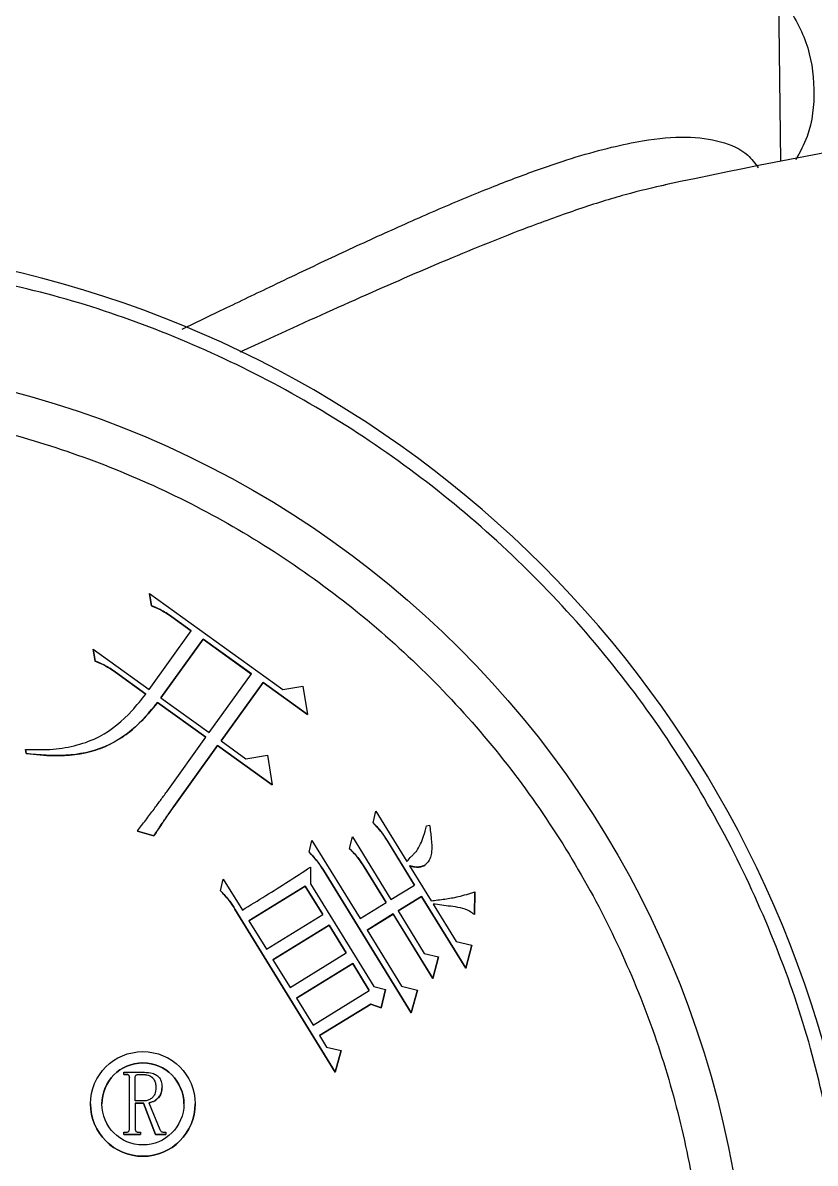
# Model space of a CAD drawing. Header units: millimetres. Extents: x 2251 to 4395, y 932 to 2449.
# Drawn here: x 3703.1 to 3760.5, y 2224.1 to 2306.7 of the extents above; entities that cross this region are included whole.
import ezdxf

# ---------------------------------------------------------------- set-up
doc = ezdxf.new("R2010")
doc.units = ezdxf.units.MM

msp = doc.modelspace()

# ---------------------------------------------------------------- linework, layer by layer
at = {"color": 7, "linetype": 'Continuous', "lineweight": 25}
for p, q in [((3758.063, 2296.668), (3757.692, 2325.033)), ((3749.411, 2294.897), (3749.609, 2294.933)), ((3712.446, 2264.461), (3712.303, 2265.335)), ((3712.303, 2265.335), (3721.965, 2258.392)), ((3712.303, 2265.335), (3712.303, 2265.333)), ((3712.303, 2265.333), (3712.446, 2264.459)), ((3712.446, 2264.461), (3712.446, 2264.459)), ((3715.339, 2262.64), (3713.926, 2263.655)), ((3713.926, 2263.655), (3713.926, 2263.653)), ((3713.926, 2263.653), (3715.338, 2262.639)), ((3712.292, 2258.402), (3715.339, 2262.64)), ((3716.186, 2262.032), (3713.14, 2257.794)), ((3713.141, 2257.793), (3716.186, 2262.03)), ((3719.69, 2259.515), (3716.186, 2262.032)), ((3716.186, 2262.032), (3716.186, 2262.03)), ((3716.186, 2262.03), (3719.689, 2259.513)), ((3708.368, 2260.452), (3708.224, 2261.325)), ((3708.224, 2261.325), (3712.292, 2258.402)), ((3708.224, 2261.325), (3708.224, 2261.323)), ((3708.224, 2261.323), (3708.368, 2260.45)), ((3708.368, 2260.452), (3708.368, 2260.45)), ((3712.048, 2258.063), (3709.845, 2259.646)), ((3709.845, 2259.646), (3709.845, 2259.643)), ((3709.845, 2259.643), (3712.048, 2258.061)), ((3716.643, 2255.277), (3719.69, 2259.515)), ((3720.537, 2258.906), (3717.491, 2254.668)), ((3717.492, 2254.667), (3720.537, 2258.904)), ((3723.758, 2256.589), (3720.537, 2258.906)), ((3720.537, 2258.906), (3720.537, 2258.904)), ((3720.537, 2258.904), (3723.758, 2256.587)), ((3721.965, 2258.392), (3723.424, 2258.628)), ((3723.424, 2258.628), (3723.758, 2256.589)), ((3716.399, 2254.937), (3712.896, 2257.455)), ((3712.896, 2257.455), (3712.896, 2257.452)), ((3712.896, 2257.452), (3716.398, 2254.936)), ((3713.14, 2257.794), (3716.643, 2255.277)), ((3723.758, 2256.589), (3723.758, 2256.587)), ((3713.556, 2250.982), (3716.399, 2254.937)), ((3703.382, 2253.751), (3703.333, 2254.044)), ((3703.333, 2254.044), (3703.333, 2254.042)), ((3703.333, 2254.042), (3703.382, 2253.749)), ((3717.247, 2254.329), (3714.08, 2249.921)), ((3714.08, 2249.919), (3717.247, 2254.327)), ((3721.202, 2251.485), (3717.247, 2254.329)), ((3717.247, 2254.329), (3717.247, 2254.327)), ((3717.247, 2254.327), (3721.202, 2251.483)), ((3717.491, 2254.668), (3719.299, 2253.368)), ((3703.382, 2253.751), (3703.382, 2253.749)), ((3719.299, 2253.368), (3720.853, 2253.622)), ((3720.853, 2253.622), (3721.202, 2251.485)), ((3721.202, 2251.485), (3721.202, 2251.483)), ((3714.08, 2249.921), (3714.08, 2249.919)), ((3728.509, 2248.726), (3728.714, 2249.584)), ((3728.714, 2249.584), (3730.967, 2245.921)), ((3732.39, 2248.505), (3732.603, 2248.556)), ((3712.634, 2247.789), (3711.429, 2248.139)), ((3711.429, 2248.139), (3711.429, 2248.137)), ((3711.429, 2248.137), (3712.634, 2247.787)), ((3712.634, 2247.789), (3712.634, 2247.787)), ((3723.87, 2246.604), (3724.075, 2247.462)), ((3724.075, 2247.462), (3727.563, 2241.791)), ((3726.806, 2246.861), (3727.011, 2247.721)), ((3727.011, 2247.721), (3729.808, 2243.173)), ((3731.521, 2244.226), (3729.559, 2247.416)), ((3729.559, 2247.416), (3729.559, 2247.414)), ((3729.559, 2247.414), (3731.52, 2244.225)), ((3732.76, 2246.975), (3732.76, 2246.978)), ((3723.965, 2245.523), (3723.978, 2244.308)), ((3731.28, 2234.956), (3724.92, 2245.294)), ((3724.92, 2245.294), (3724.92, 2245.292)), ((3724.92, 2245.292), (3731.28, 2234.954)), ((3729.454, 2242.954), (3727.856, 2245.554)), ((3727.856, 2245.554), (3727.856, 2245.552)), ((3727.856, 2245.552), (3729.453, 2242.954)), ((3731.149, 2245.626), (3732.713, 2243.085)), ((3717.454, 2243.797), (3717.659, 2244.655)), ((3717.659, 2244.655), (3719.038, 2242.41)), ((3723.587, 2244.149), (3719.511, 2241.642)), ((3719.512, 2241.64), (3723.587, 2244.147)), ((3724.861, 2242.081), (3723.587, 2244.149)), ((3723.587, 2244.149), (3723.587, 2244.147)), ((3723.587, 2244.147), (3724.86, 2242.081)), ((3723.978, 2244.308), (3728.557, 2236.864)), ((3729.808, 2243.173), (3731.521, 2244.226)), ((3732.03, 2243.399), (3730.317, 2242.346)), ((3730.318, 2242.344), (3732.03, 2243.397)), ((3735.228, 2238.2), (3732.03, 2243.399)), ((3732.03, 2243.399), (3732.03, 2243.397)), ((3732.03, 2243.397), (3735.228, 2238.198)), ((3735.893, 2243.738), (3735.852, 2242.084)), ((3735.852, 2242.082), (3735.893, 2243.736)), ((3735.893, 2243.738), (3735.893, 2243.736)), ((3725.773, 2230.672), (3718.504, 2242.487)), ((3718.504, 2242.487), (3718.504, 2242.485)), ((3718.504, 2242.485), (3725.773, 2230.67)), ((3727.563, 2241.791), (3729.454, 2242.954)), ((3732.857, 2242.849), (3734.529, 2240.132)), ((3719.511, 2241.642), (3720.785, 2239.574)), ((3720.785, 2239.574), (3724.861, 2242.081)), ((3729.962, 2242.127), (3728.072, 2240.964)), ((3728.073, 2240.962), (3729.962, 2242.125)), ((3732.834, 2237.46), (3729.962, 2242.127)), ((3729.962, 2242.127), (3729.962, 2242.125)), ((3729.962, 2242.125), (3732.834, 2237.458)), ((3730.317, 2242.346), (3732.207, 2239.274)), ((3735.852, 2242.084), (3735.852, 2242.082)), ((3725.331, 2241.313), (3721.255, 2238.806)), ((3721.256, 2238.805), (3725.331, 2241.311)), ((3726.569, 2239.305), (3725.331, 2241.313)), ((3725.331, 2241.313), (3725.331, 2241.311)), ((3725.331, 2241.311), (3726.568, 2239.304)), ((3728.072, 2240.964), (3730.581, 2236.888)), ((3734.529, 2240.132), (3735.675, 2239.859)), ((3722.493, 2236.798), (3726.569, 2239.305)), ((3732.207, 2239.274), (3733.258, 2239.022)), ((3735.675, 2239.859), (3735.228, 2238.2)), ((3735.228, 2238.198), (3735.675, 2239.857)), ((3735.675, 2239.859), (3735.675, 2239.857)), ((3721.255, 2238.806), (3722.493, 2236.798)), ((3727.042, 2238.537), (3722.966, 2236.03)), ((3722.967, 2236.028), (3727.042, 2238.534)), ((3728.239, 2236.587), (3727.042, 2238.537)), ((3727.042, 2238.537), (3727.042, 2238.534)), ((3727.042, 2238.534), (3728.238, 2236.587)), ((3733.258, 2239.022), (3732.834, 2237.46)), ((3732.834, 2237.458), (3733.258, 2239.02)), ((3733.258, 2239.022), (3733.258, 2239.02)), ((3732.834, 2237.46), (3732.834, 2237.458)), ((3735.228, 2238.2), (3735.228, 2238.198)), ((3728.557, 2236.864), (3729.418, 2236.662)), ((3729.418, 2236.662), (3729.099, 2235.323)), ((3729.099, 2235.321), (3729.418, 2236.659)), ((3729.418, 2236.662), (3729.418, 2236.659)), ((3730.581, 2236.888), (3731.724, 2236.615)), ((3731.724, 2236.615), (3731.28, 2234.956)), ((3731.28, 2234.954), (3731.724, 2236.613)), ((3731.724, 2236.615), (3731.724, 2236.613)), ((3722.966, 2236.03), (3724.163, 2234.08)), ((3724.163, 2234.08), (3728.239, 2236.587)), ((3728.357, 2235.601), (3724.635, 2233.312)), ((3724.636, 2233.311), (3728.357, 2235.599)), ((3729.099, 2235.323), (3728.357, 2235.601)), ((3728.357, 2235.601), (3728.357, 2235.599)), ((3728.357, 2235.599), (3729.099, 2235.321)), ((3729.099, 2235.323), (3729.099, 2235.321)), ((3731.28, 2234.956), (3731.28, 2234.954)), ((3724.635, 2233.312), (3725.144, 2232.485)), ((3725.144, 2232.485), (3726.194, 2232.236)), ((3726.194, 2232.236), (3725.773, 2230.672)), ((3725.773, 2230.67), (3726.194, 2232.234)), ((3726.194, 2232.236), (3726.194, 2232.234)), ((3710.456, 2230.503), (3710.456, 2230.66)), ((3710.456, 2230.66), (3711.956, 2230.66)), ((3710.614, 2230.503), (3710.456, 2230.503)), ((3710.456, 2230.503), (3710.456, 2230.5)), ((3710.456, 2230.5), (3710.614, 2230.5)), ((3710.614, 2230.503), (3710.614, 2230.5)), ((3710.851, 2226.529), (3710.851, 2230.292)), ((3711.272, 2228.582), (3711.272, 2230.292)), ((3711.509, 2230.503), (3711.798, 2230.503)), ((3711.509, 2230.503), (3711.509, 2230.5)), ((3711.509, 2230.5), (3711.798, 2230.5)), ((3711.798, 2230.503), (3711.798, 2230.5)), ((3725.773, 2230.672), (3725.773, 2230.67)), ((3708.037, 2228.364), (3708.037, 2228.362)), ((3711.851, 2228.582), (3711.272, 2228.582)), ((3711.877, 2228.424), (3711.272, 2228.424)), ((3711.272, 2228.424), (3711.272, 2226.529)), ((3711.272, 2228.421), (3711.877, 2228.421)), ((3712.746, 2226.16), (3711.877, 2228.424)), ((3711.877, 2228.424), (3711.877, 2228.421)), ((3711.877, 2228.421), (3712.746, 2226.158)), ((3712.272, 2228.45), (3713.062, 2226.503)), ((3715.621, 2228.362), (3715.621, 2228.364)), ((3710.456, 2226.16), (3710.456, 2226.318)), ((3710.456, 2226.318), (3710.614, 2226.318)), ((3711.667, 2226.16), (3710.456, 2226.16)), ((3710.456, 2226.16), (3710.456, 2226.158)), ((3710.456, 2226.158), (3711.667, 2226.158)), ((3711.509, 2226.318), (3711.667, 2226.318)), ((3711.667, 2226.318), (3711.667, 2226.16)), ((3711.667, 2226.16), (3711.667, 2226.158)), ((3713.483, 2226.16), (3712.746, 2226.16)), ((3712.746, 2226.16), (3712.746, 2226.158)), ((3712.746, 2226.158), (3713.483, 2226.158)), ((3713.325, 2226.318), (3713.483, 2226.318)), ((3713.483, 2226.318), (3713.483, 2226.16)), ((3713.483, 2226.16), (3713.483, 2226.158))]:
    msp.add_line(p, q, dxfattribs=at)
for centre, radius in [((3684.214, 2210.809), 71.5), ((3711.829, 2228.364), 3.792), ((3711.829, 2228.364), 2.971)]:
    msp.add_circle(centre, radius, dxfattribs=at)
for centre, radius, start, end in [((3885.402, 1652.232), 656.897, 95.489386, 101.924805), ((3684.214, 2210.807), 80, 10.30617, 79.69396), ((3711.829, 2228.362), 2.971, 0.0001, 179.9999), ((3711.829, 2228.362), 3.792, 180.00009, 359.99975)]:
    msp.add_arc(centre, radius, start, end, dxfattribs=at)
for points, knots in [([(3758.284, 2308.342), (3758.886, 2307.349), (3760.09, 2305.362), (3760.591, 2301.888), (3760.298, 2298.893), (3759.44, 2297.322), (3759.136, 2296.766)], [0, 0, 0, 0, 0.281892, 0.563785, 0.845677, 1, 1, 1, 1]), ([(3714.668, 2284.495), (3715.602, 2284.946), (3717.748, 2285.982), (3721.293, 2287.689), (3725.276, 2289.583), (3729.388, 2291.487), (3733.334, 2293.239), (3737.033, 2294.778), (3740.34, 2296.032), (3743.24, 2296.998), (3745.785, 2297.703), (3748.507, 2298.267), (3751.247, 2298.514), (3753.777, 2298.158), (3755.518, 2297.41), (3756.189, 2296.515), (3756.428, 2296.197)], [0, 0, 0, 0, 0.046943, 0.10788, 0.183383, 0.258379, 0.334324, 0.410072, 0.481911, 0.546227, 0.60847, 0.668783, 0.76333, 0.85523, 0.948378, 1, 1, 1, 1]), ([(3749.8, 2294.98), (3748.81, 2294.751), (3746.81, 2294.287), (3743.42, 2293.215), (3739.165, 2291.685), (3733.921, 2289.566), (3727.626, 2286.822), (3722.578, 2284.537), (3719.561, 2283.159), (3718.851, 2282.835)], [0, 0, 0, 0, 0.122639, 0.247741, 0.375779, 0.564507, 0.75334, 0.942007, 1, 1, 1, 1]), ([(3761.939, 2224.943), (3761.413, 2227.439), (3760.351, 2232.476), (3757.812, 2239.853), (3754.543, 2247.095), (3750.48, 2254.074), (3745.668, 2260.677), (3740.176, 2266.771), (3734.082, 2272.263), (3727.479, 2277.075), (3720.5, 2281.138), (3713.258, 2284.407), (3705.881, 2286.946), (3700.844, 2288.008), (3698.348, 2288.534)], [0, 0, 0, 0, 0.0799588, 0.1613715, 0.2441424, 0.3288926, 0.4142166, 0.5, 0.5857784, 0.6711024, 0.7558576, 0.8386237, 0.9200388, 1, 1, 1, 1]), ([(3615.714, 2210.816), (3615.769, 2212.905), (3615.879, 2217.083), (3616.788, 2223.422), (3618.274, 2229.774), (3620.448, 2236.14), (3623.279, 2242.363), (3626.793, 2248.386), (3630.947, 2254.077), (3635.691, 2259.339), (3640.952, 2264.082), (3646.644, 2268.236), (3652.667, 2271.75), (3658.89, 2274.582), (3665.255, 2276.753), (3671.608, 2278.248), (3677.947, 2279.125), (3684.214, 2279.411), (3690.481, 2279.125), (3696.82, 2278.248), (3703.172, 2276.753), (3709.538, 2274.582), (3715.761, 2271.75), (3721.784, 2268.236), (3727.476, 2264.082), (3732.737, 2259.339), (3737.481, 2254.077), (3741.635, 2248.386), (3745.149, 2242.363), (3747.979, 2236.14), (3750.153, 2229.774), (3751.639, 2223.422), (3752.549, 2217.083), (3752.659, 2212.905), (3752.714, 2210.816)], [0, 0, 0, 0, 0.029124, 0.058248, 0.08912, 0.119994, 0.151902, 0.184313, 0.217069, 0.25, 0.282931, 0.315687, 0.348098, 0.380006, 0.410878, 0.441752, 0.470875, 0.5, 0.529123, 0.558248, 0.58912, 0.619994, 0.651902, 0.684313, 0.717069, 0.75, 0.782931, 0.815687, 0.848098, 0.880006, 0.910878, 0.941752, 0.970875, 1, 1, 1, 1]), ([(3713.926, 2263.655), (3713.789, 2263.75), (3713.515, 2263.94), (3713.026, 2264.222), (3712.659, 2264.374), (3712.446, 2264.461)], [0, 0, 0, 0, 0.2959723, 0.5921499, 1, 1, 1, 1]), ([(3712.446, 2264.459), (3712.601, 2264.397), (3712.911, 2264.273), (3713.409, 2264.007), (3713.736, 2263.783), (3713.926, 2263.653)], [0, 0, 0, 0, 0.295994, 0.5922, 1, 1, 1, 1]), ([(3709.845, 2259.646), (3709.708, 2259.741), (3709.434, 2259.931), (3708.945, 2260.212), (3708.579, 2260.364), (3708.368, 2260.452)], [0, 0, 0, 0, 0.296385, 0.592978, 1, 1, 1, 1]), ([(3708.368, 2260.45), (3708.522, 2260.387), (3708.832, 2260.262), (3709.329, 2259.997), (3709.656, 2259.773), (3709.845, 2259.643)], [0, 0, 0, 0, 0.296404, 0.593018, 1, 1, 1, 1]), ([(3703.333, 2254.044), (3704.002, 2254.031), (3705.255, 2254.006), (3707.071, 2254.317), (3709.114, 2255.076), (3710.771, 2256.462), (3711.721, 2257.653), (3712.048, 2258.063)], [0, 0, 0, 0, 0.198997, 0.37265, 0.545625, 0.843257, 1, 1, 1, 1]), ([(3712.896, 2257.455), (3712.473, 2256.937), (3711.406, 2255.634), (3709.184, 2254.069), (3706.243, 2253.484), (3704.334, 2253.662), (3703.382, 2253.751)], [0, 0, 0, 0, 0.185716, 0.467958, 0.734859, 1, 1, 1, 1]), ([(3703.382, 2253.749), (3704.046, 2253.681), (3705.715, 2253.512), (3707.947, 2253.74), (3709.826, 2254.572), (3711.415, 2255.678), (3712.321, 2256.764), (3712.896, 2257.452)], [0, 0, 0, 0, 0.185366, 0.4664547, 0.6092257, 0.7523052, 1, 1, 1, 1]), ([(3711.429, 2248.139), (3711.632, 2248.403), (3712.038, 2248.932), (3712.595, 2249.671), (3713.101, 2250.354), (3713.404, 2250.773), (3713.556, 2250.982)], [0, 0, 0, 0, 0.2816241, 0.5632509, 0.7816188, 1, 1, 1, 1]), ([(3714.08, 2249.921), (3713.887, 2249.65), (3713.541, 2249.164), (3713.062, 2248.451), (3712.777, 2248.01), (3712.634, 2247.789)], [0, 0, 0, 0, 0.388154, 0.694028, 1, 1, 1, 1]), ([(3712.634, 2247.787), (3712.815, 2248.067), (3713.138, 2248.568), (3713.623, 2249.277), (3713.928, 2249.705), (3714.08, 2249.919)], [0, 0, 0, 0, 0.3881545, 0.6940292, 1, 1, 1, 1]), ([(3729.559, 2247.416), (3729.469, 2247.556), (3729.287, 2247.836), (3728.948, 2248.284), (3728.669, 2248.564), (3728.509, 2248.726)], [0, 0, 0, 0, 0.297034, 0.594269, 1, 1, 1, 1]), ([(3728.509, 2248.724), (3728.627, 2248.606), (3728.865, 2248.372), (3729.219, 2247.935), (3729.435, 2247.604), (3729.559, 2247.414)], [0, 0, 0, 0, 0.297059, 0.59435, 1, 1, 1, 1]), ([(3731.65, 2246.666), (3731.756, 2246.841), (3731.969, 2247.19), (3732.19, 2247.819), (3732.318, 2248.26), (3732.39, 2248.505)], [0, 0, 0, 0, 0.308082, 0.61489, 1, 1, 1, 1]), ([(3732.603, 2248.556), (3732.648, 2248.226), (3732.735, 2247.59), (3732.789, 2246.813), (3732.692, 2246.201), (3732.484, 2245.879), (3732.315, 2245.711), (3732.266, 2245.662)], [0, 0, 0, 0, 0.328754, 0.633799, 0.764636, 0.93153, 1, 1, 1, 1]), ([(3724.92, 2245.294), (3724.83, 2245.434), (3724.649, 2245.714), (3724.309, 2246.163), (3724.031, 2246.443), (3723.87, 2246.604)], [0, 0, 0, 0, 0.297034, 0.594269, 1, 1, 1, 1]), ([(3723.87, 2246.602), (3723.988, 2246.485), (3724.226, 2246.25), (3724.58, 2245.813), (3724.796, 2245.483), (3724.92, 2245.292)], [0, 0, 0, 0, 0.297059, 0.59435, 1, 1, 1, 1]), ([(3727.856, 2245.554), (3727.766, 2245.694), (3727.585, 2245.974), (3727.245, 2246.421), (3726.966, 2246.7), (3726.806, 2246.861)], [0, 0, 0, 0, 0.29737, 0.594968, 1, 1, 1, 1]), ([(3726.806, 2246.859), (3726.924, 2246.742), (3727.162, 2246.507), (3727.518, 2246.072), (3727.732, 2245.742), (3727.856, 2245.552)], [0, 0, 0, 0, 0.297389, 0.595041, 1, 1, 1, 1]), ([(3730.967, 2245.921), (3731.073, 2246.051), (3731.233, 2246.247), (3731.468, 2246.489), (3731.589, 2246.607), (3731.65, 2246.666)], [0, 0, 0, 0, 0.498374, 0.749082, 1, 1, 1, 1]), ([(3719.038, 2242.41), (3719.606, 2242.76), (3720.716, 2243.446), (3722.365, 2244.471), (3723.432, 2245.172), (3723.965, 2245.523)], [0, 0, 0, 0, 0.343183, 0.671556, 1, 1, 1, 1]), ([(3732.266, 2245.662), (3732.137, 2245.607), (3731.855, 2245.488), (3731.461, 2245.54), (3731.226, 2245.604), (3731.149, 2245.626)], [0, 0, 0, 0, 0.360389, 0.789524, 1, 1, 1, 1]), ([(3731.149, 2245.623), (3731.281, 2245.589), (3731.545, 2245.518), (3731.941, 2245.508), (3732.167, 2245.613), (3732.266, 2245.659)], [0, 0, 0, 0, 0.356585, 0.716364, 1, 1, 1, 1]), ([(3718.504, 2242.487), (3718.414, 2242.627), (3718.233, 2242.907), (3717.893, 2243.355), (3717.614, 2243.635), (3717.454, 2243.797)], [0, 0, 0, 0, 0.297034, 0.594269, 1, 1, 1, 1]), ([(3717.454, 2243.795), (3717.572, 2243.677), (3717.81, 2243.443), (3718.164, 2243.006), (3718.38, 2242.676), (3718.504, 2242.485)], [0, 0, 0, 0, 0.297059, 0.59435, 1, 1, 1, 1]), ([(3732.713, 2243.085), (3733.044, 2243.124), (3733.706, 2243.201), (3734.779, 2243.379), (3735.495, 2243.609), (3735.893, 2243.738)], [0, 0, 0, 0, 0.30739, 0.614857, 1, 1, 1, 1]), ([(3735.852, 2242.084), (3735.738, 2242.169), (3735.241, 2242.543), (3734.16, 2242.678), (3733.275, 2242.794), (3732.857, 2242.849)], [0, 0, 0, 0, 0.1355582, 0.5925172, 1, 1, 1, 1]), ([(3710.851, 2230.292), (3710.85, 2230.323), (3710.847, 2230.372), (3710.817, 2230.433), (3710.778, 2230.471), (3710.709, 2230.5), (3710.653, 2230.501), (3710.614, 2230.503)], [0, 0, 0, 0, 0.250411, 0.398556, 0.54744, 0.686236, 1, 1, 1, 1]), ([(3710.614, 2230.5), (3710.652, 2230.499), (3710.708, 2230.497), (3710.778, 2230.469), (3710.817, 2230.431), (3710.845, 2230.374), (3710.85, 2230.326), (3710.851, 2230.295), (3710.851, 2230.29)], [0, 0, 0, 0, 0.304676, 0.455037, 0.606549, 0.74539, 0.96037, 1, 1, 1, 1]), ([(3711.272, 2230.292), (3711.274, 2230.319), (3711.277, 2230.365), (3711.308, 2230.425), (3711.358, 2230.469), (3711.427, 2230.499), (3711.482, 2230.501), (3711.509, 2230.503)], [0, 0, 0, 0, 0.2228941, 0.3848357, 0.547319, 0.7730719, 1, 1, 1, 1]), ([(3711.272, 2230.29), (3711.274, 2230.317), (3711.277, 2230.363), (3711.308, 2230.423), (3711.358, 2230.467), (3711.427, 2230.497), (3711.482, 2230.499), (3711.509, 2230.5)], [0, 0, 0, 0, 0.222894, 0.384836, 0.547319, 0.773072, 1, 1, 1, 1]), ([(3711.798, 2230.503), (3711.94, 2230.495), (3712.167, 2230.483), (3712.452, 2230.346), (3712.638, 2230.147), (3712.756, 2229.872), (3712.766, 2229.664), (3712.772, 2229.555)], [0, 0, 0, 0, 0.2723579, 0.4349177, 0.5983033, 0.7904262, 1, 1, 1, 1]), ([(3711.798, 2230.5), (3711.94, 2230.493), (3712.167, 2230.481), (3712.452, 2230.344), (3712.638, 2230.145), (3712.756, 2229.87), (3712.766, 2229.662), (3712.772, 2229.553)], [0, 0, 0, 0, 0.272358, 0.434918, 0.598303, 0.790426, 1, 1, 1, 1]), ([(3711.956, 2230.66), (3712.145, 2230.651), (3712.449, 2230.636), (3712.817, 2230.47), (3713.046, 2230.263), (3713.196, 2229.969), (3713.211, 2229.741), (3713.219, 2229.608)], [0, 0, 0, 0, 0.300185, 0.484444, 0.635934, 0.787745, 1, 1, 1, 1]), ([(3712.772, 2229.555), (3712.761, 2229.385), (3712.745, 2229.126), (3712.55, 2228.837), (3712.331, 2228.678), (3712.089, 2228.592), (3711.922, 2228.585), (3711.851, 2228.582)], [0, 0, 0, 0, 0.330883, 0.501179, 0.670916, 0.859688, 1, 1, 1, 1]), ([(3713.219, 2229.608), (3713.21, 2229.46), (3713.194, 2229.202), (3713.023, 2228.867), (3712.76, 2228.629), (3712.497, 2228.49), (3712.319, 2228.458), (3712.272, 2228.45)], [0, 0, 0, 0, 0.267946, 0.469277, 0.670405, 0.911995, 1, 1, 1, 1]), ([(3712.272, 2228.448), (3712.416, 2228.487), (3712.687, 2228.561), (3712.988, 2228.82), (3713.178, 2229.154), (3713.216, 2229.425), (3713.219, 2229.586), (3713.219, 2229.606)], [0, 0, 0, 0, 0.270802, 0.509211, 0.705077, 0.963383, 1, 1, 1, 1]), ([(3710.614, 2226.318), (3710.659, 2226.32), (3710.723, 2226.323), (3710.794, 2226.362), (3710.831, 2226.409), (3710.849, 2226.468), (3710.85, 2226.51), (3710.851, 2226.529)], [0, 0, 0, 0, 0.364031, 0.510061, 0.655864, 0.843841, 1, 1, 1, 1]), ([(3711.272, 2226.529), (3711.274, 2226.504), (3711.277, 2226.458), (3711.306, 2226.399), (3711.354, 2226.354), (3711.424, 2226.324), (3711.479, 2226.32), (3711.509, 2226.318)], [0, 0, 0, 0, 0.210223, 0.375759, 0.542534, 0.746796, 1, 1, 1, 1]), ([(3713.062, 2226.503), (3713.075, 2226.478), (3713.102, 2226.428), (3713.159, 2226.365), (3713.237, 2226.325), (3713.294, 2226.321), (3713.325, 2226.318)], [0, 0, 0, 0, 0.249458, 0.50098, 0.731039, 1, 1, 1, 1])]:
    msp.add_open_spline(points, degree=3, knots=knots, dxfattribs=at)

doc.saveas('drawing.dxf')
